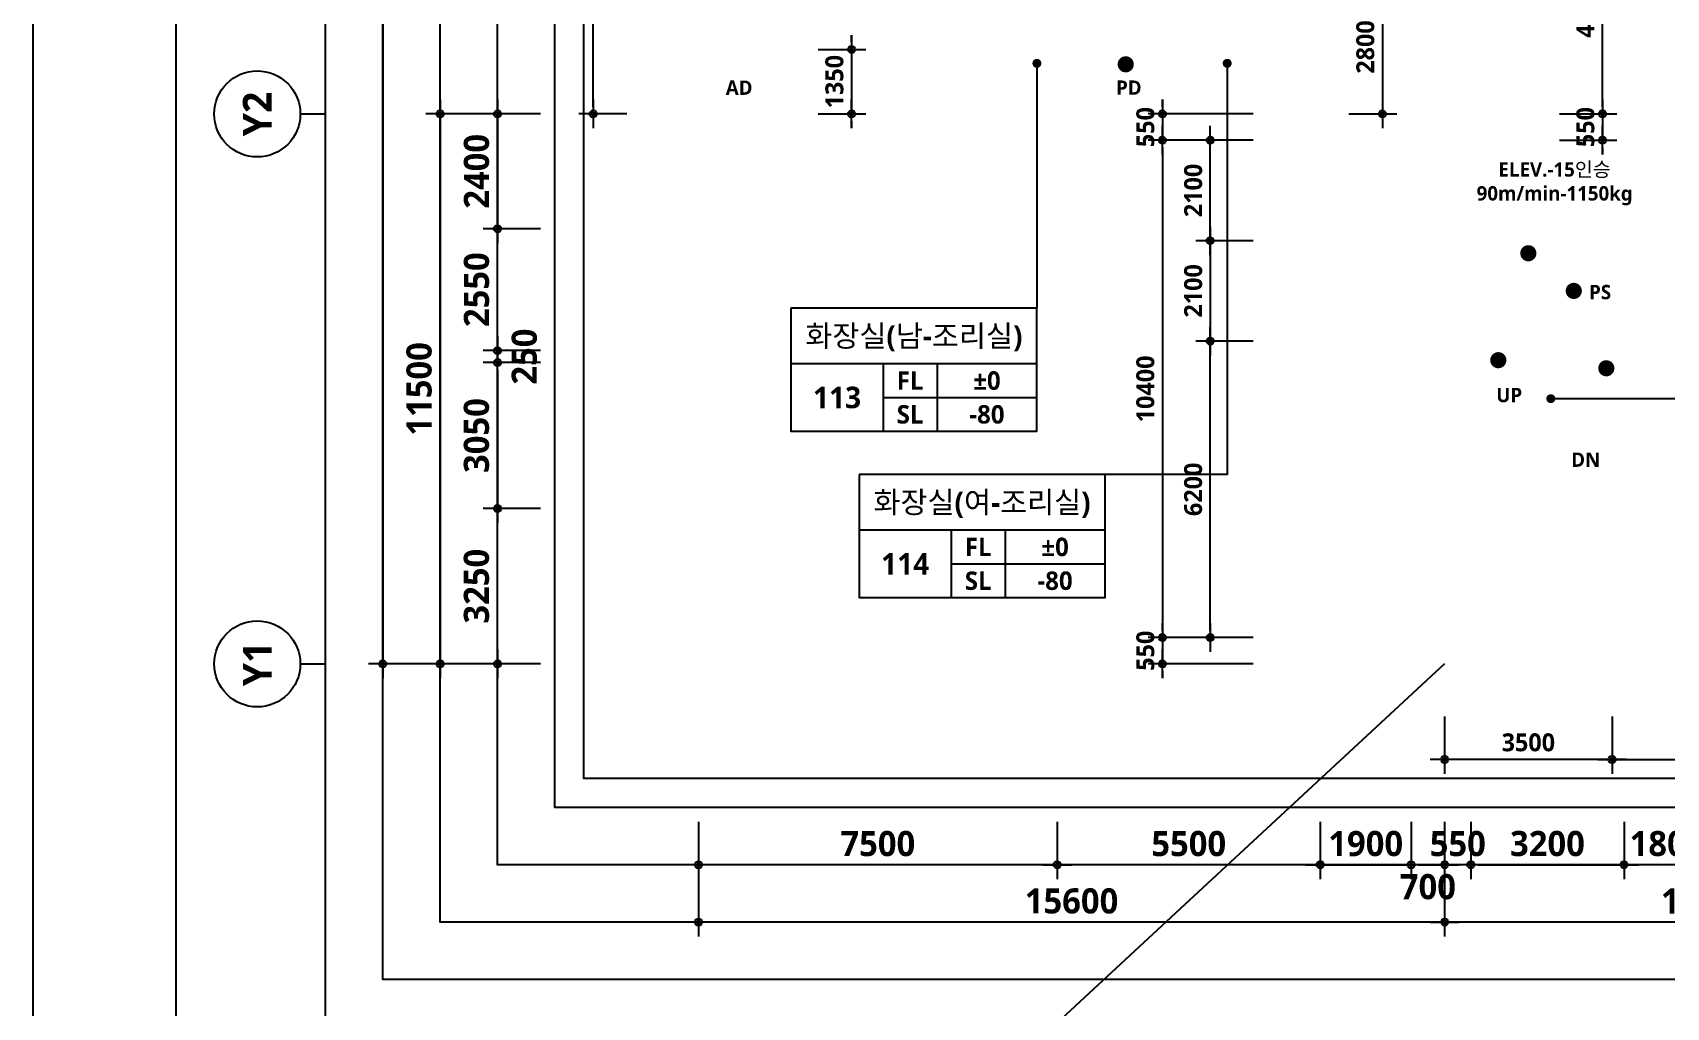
# Model space of a CAD drawing. Header units: millimetres. Extents: x -63924 to 190228206, y 0 to 456875599.
# Drawn here: x 0 to 34155, y 272168 to 292550 of the extents above; entities that cross this region are included whole.
import ezdxf
from ezdxf.enums import TextEntityAlignment as Align

# ---------------------------------------------------------------- set-up
doc = ezdxf.new("R2010")
doc.units = ezdxf.units.MM
doc.header["$LTSCALE"] = 150
doc.header["$MEASUREMENT"] = 0
doc.header["$PDSIZE"] = -10
doc.layers.get('0').update_dxf_attribs({"linetype": 'CONTINUOUS'})
doc.layers.get('Defpoints').update_dxf_attribs({"color": 153, "linetype": 'CONTINUOUS'})
for name, color, linetype in [('A-ANNO-DIM', 4, 'CONTINUOUS'), ('A-ANNO-GRA1', 7, 'CONTINUOUS'), ('A-ANNO-TEXT1', 7, 'CONTINUOUS'), ('A-ANNO-TEXT2', 3, 'CONTINUOUS'), ('A-FLOR-MARK-ARCH', 1, 'CONTINUOUS'), ('A-ST-AXIS-BUB', 7, 'CONTINUOUS'), ('A-ST-AXIS-DIM', 7, 'CONTINUOUS')]:
    doc.layers.add(name, color=color, linetype=linetype)
for name, color, linetype, plot in [('Defpoint', 161, 'CONTINUOUS', False), ('G(그리드1)', 185, 'CONTINUOUS', False), ('G(그리드2)', 235, 'CONTINUOUS', False)]:
    doc.layers.add(name, color=color, linetype=linetype, plot=plot)
doc.styles.add('2020음성 1차', font='')
doc.styles.add('SH_나눔', font='')
doc.styles.add('SH_대대리576', font='')
doc.styles.add('SH_진천_나눔', font='')
doc.styles.get('2020음성 1차').set_extended_font_data('NanumGothic', bold=True)
doc.styles.get('SH_나눔').set_extended_font_data('NanumGothic', bold=True)
doc.styles.get('SH_대대리576').set_extended_font_data('NanumGothic', bold=True)
doc.styles.get('SH_진천_나눔').set_extended_font_data('NanumGothic', bold=True)
doc.dimstyles.new('SHP 300', dxfattribs={"dimscale": 150, "dimtxt": 3.5, "dimasz": 1, "dimexe": 2, "dimexo": 2, "dimgap": 1, "dimtad": 1, "dimdec": 0, "dimzin": 0, "dimdsep": 46, "dimtxsty": 'SH_대대리576', "dimblk": 'DIMDOT', "dimcen": 0.09, "dimclrt": 3, "dimadec": 0, "dimazin": 1, "dimtfac": 1, "dimtdec": 0, "dimtix": 1, "dimtmove": 2, "dimatfit": 0, "dimldrblk": 'DIMDOT', "dimfxl": 1, "dimtolj": 1, "dimtzin": 0, "dimarcsym": 0})
doc.dimstyles.new('SHP300내부', dxfattribs={"dimscale": 150, "dimtxt": 2.5, "dimasz": 1, "dimexe": 2, "dimexo": 2, "dimgap": 1, "dimtad": 1, "dimdec": 0, "dimzin": 0, "dimdsep": 46, "dimtxsty": 'SH_대대리576', "dimblk": 'DIMDOT', "dimcen": 0.09, "dimclrd": 256, "dimclre": 256, "dimclrt": 3, "dimadec": 0, "dimazin": 1, "dimtfac": 1, "dimtdec": 0, "dimtix": 1, "dimtmove": 2, "dimatfit": 0, "dimldrblk": 'DIMDOT', "dimfxl": 1, "dimtolj": 1, "dimtzin": 0, "dimlwd": -1, "dimlwe": -1, "dimarcsym": 0})

# ---------------------------------------------------------------- blocks, each defined once
blk = doc.blocks.new('DIMDOT')
at = {"color": 0}
blk.add_line((-2, 0), (2, 0), dxfattribs=at)
for radius in [0.5, 0.25]:
    blk.add_circle((0, 0), radius, dxfattribs=at)
blk = doc.blocks.new('*D72')
at = {"layer": 'A-ST-AXIS-DIM', "color": 0, "lineweight": -2, "transparency": 16777216}
for p, q in [((10620, 290850), (8220, 290850)), ((8520, 290700), (8520, 279500)), ((10620, 279350), (8220, 279350))]:
    blk.add_line(p, q, dxfattribs=at)
at = {"layer": 'Defpoints', "color": 0, "transparency": 16777216}
for p in [(10920, 290850), (8520, 279350), (10920, 279350)]:
    blk.add_point(p, dxfattribs=at)
at = {"layer": 'A-ST-AXIS-DIM', "color": 0, "linetype": 'ByBlock', "lineweight": -2, "transparency": 16777216, "xscale": 150, "yscale": 150, "zscale": 150}
for p, rotation in [((8520, 290850), 90), ((8520, 279350), 270)]:
    blk.add_blockref('DIMDOT', p, dxfattribs=dict(at, rotation=rotation))
at = {"layer": 'A-ST-AXIS-DIM', "color": 3, "transparency": 16777216, "insert": (8081, 285100), "char_height": 525, "attachment_point": 5, "rotation": 90, "style": 'SH_대대리576'}
blk.add_mtext('\\A1;11500', dxfattribs=at)
blk = doc.blocks.new('*D73')
at = {"layer": 'A-ST-AXIS-DIM', "color": 0, "lineweight": -2, "transparency": 16777216}
for p, q in [((10620, 301850), (8220, 301850)), ((8520, 291000), (8520, 301700)), ((10620, 290850), (8220, 290850))]:
    blk.add_line(p, q, dxfattribs=at)
at = {"layer": 'Defpoints', "color": 0, "transparency": 16777216}
for p in [(8520, 301850), (10920, 301850), (10920, 290850)]:
    blk.add_point(p, dxfattribs=at)
at = {"layer": 'A-ST-AXIS-DIM', "color": 0, "linetype": 'ByBlock', "lineweight": -2, "transparency": 16777216, "xscale": 150, "yscale": 150, "zscale": 150}
for p, rotation in [((8520, 301850), 90), ((8520, 290850), 270)]:
    blk.add_blockref('DIMDOT', p, dxfattribs=dict(at, rotation=rotation))
at = {"layer": 'A-ST-AXIS-DIM', "color": 3, "transparency": 16777216, "insert": (8082, 296350), "char_height": 525, "attachment_point": 5, "rotation": 90, "style": 'SH_대대리576'}
blk.add_mtext('\\A1;11000', dxfattribs=at)
blk = doc.blocks.new('*D78')
at = {"layer": 'A-ST-AXIS-DIM', "color": 0, "lineweight": -2, "transparency": 16777216}
for p, q in [((10620, 364150), (7020, 364150)), ((7320, 364000), (7320, 279500)), ((10620, 279350), (7020, 279350))]:
    blk.add_line(p, q, dxfattribs=at)
at = {"layer": 'Defpoints', "color": 0, "transparency": 16777216}
for p in [(10920, 364150), (7320, 279350), (10920, 279350)]:
    blk.add_point(p, dxfattribs=at)
at = {"layer": 'A-ST-AXIS-DIM', "color": 0, "linetype": 'ByBlock', "lineweight": -2, "transparency": 16777216, "xscale": 150, "yscale": 150, "zscale": 150}
for p, rotation in [((7320, 364150), 90), ((7320, 279350), 270)]:
    blk.add_blockref('DIMDOT', p, dxfattribs=dict(at, rotation=rotation))
at = {"layer": 'A-ST-AXIS-DIM', "color": 3, "transparency": 16777216, "insert": (6880, 321750), "char_height": 525, "attachment_point": 5, "rotation": 90, "style": 'SH_대대리576'}
blk.add_mtext('\\A1;84800', dxfattribs=at)
blk = doc.blocks.new('A-ST-AXIS-BUB-1')
at = {"layer": 'A-ST-AXIS-BUB'}
blk.add_line((0, 350), (0, 0), dxfattribs=at)
blk.add_circle((0, 950), 600, dxfattribs=at)
blk = doc.blocks.new('*D774')
at = {"layer": 'A-ST-AXIS-DIM', "color": 0, "lineweight": -2, "transparency": 16777216}
for p, q in [((10620, 290850), (9420, 290850)), ((9720, 290700), (9720, 288600)), ((10620, 288450), (9420, 288450))]:
    blk.add_line(p, q, dxfattribs=at)
at = {"layer": 'Defpoints', "color": 0, "transparency": 16777216}
for p in [(10920, 290850), (9720, 288450), (10920, 288450)]:
    blk.add_point(p, dxfattribs=at)
at = {"layer": 'A-ST-AXIS-DIM', "color": 0, "linetype": 'ByBlock', "lineweight": -2, "transparency": 16777216, "xscale": 150, "yscale": 150, "zscale": 150}
for p, rotation in [((9720, 290850), 90), ((9720, 288450), 270)]:
    blk.add_blockref('DIMDOT', p, dxfattribs=dict(at, rotation=rotation))
at = {"layer": 'A-ST-AXIS-DIM', "color": 3, "transparency": 16777216, "insert": (9281, 289650), "char_height": 525, "attachment_point": 5, "rotation": 90, "style": 'SH_대대리576'}
blk.add_mtext('\\A1;2400', dxfattribs=at)
blk = doc.blocks.new('*D775')
at = {"layer": 'A-ST-AXIS-DIM', "color": 0, "lineweight": -2, "transparency": 16777216}
for p, q in [((10620, 299550), (9420, 299550)), ((9720, 291000), (9720, 299400)), ((10620, 290850), (9420, 290850))]:
    blk.add_line(p, q, dxfattribs=at)
at = {"layer": 'Defpoints', "color": 0, "transparency": 16777216}
for p in [(9720, 299550), (10920, 299550), (10920, 290850)]:
    blk.add_point(p, dxfattribs=at)
at = {"layer": 'A-ST-AXIS-DIM', "color": 0, "linetype": 'ByBlock', "lineweight": -2, "transparency": 16777216, "xscale": 150, "yscale": 150, "zscale": 150}
for p, rotation in [((9720, 299550), 90), ((9720, 290850), 270)]:
    blk.add_blockref('DIMDOT', p, dxfattribs=dict(at, rotation=rotation))
at = {"layer": 'A-ST-AXIS-DIM', "color": 3, "transparency": 16777216, "insert": (9280, 295200), "char_height": 525, "attachment_point": 5, "rotation": 90, "style": 'SH_대대리576'}
blk.add_mtext('\\A1;8700', dxfattribs=at)
blk = doc.blocks.new('*D777')
at = {"layer": 'A-ST-AXIS-DIM', "color": 0, "lineweight": -2, "transparency": 16777216}
for p, q in [((13920, 276050), (13920, 274850)), ((21420, 276050), (21420, 274850)), ((21270, 275150), (14070, 275150))]:
    blk.add_line(p, q, dxfattribs=at)
at = {"layer": 'Defpoints', "color": 0, "transparency": 16777216}
for p in [(13920, 276350), (21420, 276350), (13920, 275150)]:
    blk.add_point(p, dxfattribs=at)
at = {"layer": 'A-ST-AXIS-DIM', "color": 0, "linetype": 'ByBlock', "lineweight": -2, "transparency": 16777216, "xscale": 150, "yscale": 150, "zscale": 150, "rotation": 180}
blk.add_blockref('DIMDOT', (13920, 275150), dxfattribs=at)
at = {"layer": 'A-ST-AXIS-DIM', "color": 0, "linetype": 'ByBlock', "lineweight": -2, "transparency": 16777216, "xscale": 150, "yscale": 150, "zscale": 150}
blk.add_blockref('DIMDOT', (21420, 275150), dxfattribs=at)
at = {"layer": 'A-ST-AXIS-DIM', "color": 3, "transparency": 16777216, "insert": (17670, 275589), "char_height": 525, "attachment_point": 5, "style": 'SH_대대리576'}
blk.add_mtext('\\A1;7500', dxfattribs=at)
blk = doc.blocks.new('*D778')
at = {"layer": 'A-ST-AXIS-DIM', "color": 0, "lineweight": -2, "transparency": 16777216}
for p, q in [((26920, 276050), (26920, 274850)), ((28820, 276050), (28820, 274850)), ((26770, 275150), (26620, 275150)), ((26920, 275150), (28820, 275150)), ((28970, 275150), (29120, 275150))]:
    blk.add_line(p, q, dxfattribs=at)
at = {"layer": 'Defpoints', "color": 0, "transparency": 16777216}
for p in [(26920, 276350), (28820, 276350), (28820, 275150)]:
    blk.add_point(p, dxfattribs=at)
at = {"layer": 'A-ST-AXIS-DIM', "color": 0, "linetype": 'ByBlock', "lineweight": -2, "transparency": 16777216, "xscale": 150, "yscale": 150, "zscale": 150}
blk.add_blockref('DIMDOT', (26920, 275150), dxfattribs=at)
at = {"layer": 'A-ST-AXIS-DIM', "color": 0, "linetype": 'ByBlock', "lineweight": -2, "transparency": 16777216, "xscale": 150, "yscale": 150, "zscale": 150, "rotation": 180}
blk.add_blockref('DIMDOT', (28820, 275150), dxfattribs=at)
at = {"layer": 'A-ST-AXIS-DIM', "color": 3, "transparency": 16777216, "insert": (27870, 275590), "char_height": 525, "attachment_point": 5, "style": 'SH_대대리576'}
blk.add_mtext('\\A1;1900', dxfattribs=at)
blk = doc.blocks.new('*D779')
at = {"layer": 'A-ST-AXIS-DIM', "color": 0, "lineweight": -2, "transparency": 16777216}
for p, q in [((13920, 276050), (13920, 273650)), ((29520, 276050), (29520, 273650)), ((29370, 273950), (14070, 273950))]:
    blk.add_line(p, q, dxfattribs=at)
at = {"layer": 'Defpoints', "color": 0, "transparency": 16777216}
for p in [(13920, 276350), (29520, 276350), (13920, 273950)]:
    blk.add_point(p, dxfattribs=at)
at = {"layer": 'A-ST-AXIS-DIM', "color": 0, "linetype": 'ByBlock', "lineweight": -2, "transparency": 16777216, "xscale": 150, "yscale": 150, "zscale": 150, "rotation": 180}
blk.add_blockref('DIMDOT', (13920, 273950), dxfattribs=at)
at = {"layer": 'A-ST-AXIS-DIM', "color": 0, "linetype": 'ByBlock', "lineweight": -2, "transparency": 16777216, "xscale": 150, "yscale": 150, "zscale": 150}
blk.add_blockref('DIMDOT', (29520, 273950), dxfattribs=at)
at = {"layer": 'A-ST-AXIS-DIM', "color": 3, "transparency": 16777216, "insert": (21720, 274390), "char_height": 525, "attachment_point": 5, "style": 'SH_대대리576'}
blk.add_mtext('\\A1;15600', dxfattribs=at)
blk = doc.blocks.new('*D780')
at = {"layer": 'A-ST-AXIS-DIM', "color": 0, "lineweight": -2, "transparency": 16777216}
for p, q in [((29520, 276050), (29520, 273650)), ((40520, 276050), (40520, 273650)), ((40370, 273950), (29670, 273950))]:
    blk.add_line(p, q, dxfattribs=at)
at = {"layer": 'Defpoints', "color": 0, "transparency": 16777216}
for p in [(29520, 276350), (40520, 276350), (29520, 273950)]:
    blk.add_point(p, dxfattribs=at)
at = {"layer": 'A-ST-AXIS-DIM', "color": 0, "linetype": 'ByBlock', "lineweight": -2, "transparency": 16777216, "xscale": 150, "yscale": 150, "zscale": 150, "rotation": 180}
blk.add_blockref('DIMDOT', (29520, 273950), dxfattribs=at)
at = {"layer": 'A-ST-AXIS-DIM', "color": 0, "linetype": 'ByBlock', "lineweight": -2, "transparency": 16777216, "xscale": 150, "yscale": 150, "zscale": 150}
blk.add_blockref('DIMDOT', (40520, 273950), dxfattribs=at)
at = {"layer": 'A-ST-AXIS-DIM', "color": 3, "transparency": 16777216, "insert": (35020, 274388), "char_height": 525, "attachment_point": 5, "style": 'SH_대대리576'}
blk.add_mtext('\\A1;11000', dxfattribs=at)
blk = doc.blocks.new('*D784')
at = {"layer": 'A-ST-AXIS-DIM', "color": 0, "lineweight": -2, "transparency": 16777216}
for p, q in [((28820, 276050), (28820, 274850)), ((29520, 276050), (29520, 274850)), ((28970, 275150), (29370, 275150))]:
    blk.add_line(p, q, dxfattribs=at)
at = {"layer": 'Defpoints', "color": 0, "transparency": 16777216}
for p in [(28820, 276350), (29520, 276350), (29520, 275150)]:
    blk.add_point(p, dxfattribs=at)
at = {"layer": 'A-ST-AXIS-DIM', "color": 0, "linetype": 'ByBlock', "lineweight": -2, "transparency": 16777216, "xscale": 150, "yscale": 150, "zscale": 150, "rotation": 180}
blk.add_blockref('DIMDOT', (28820, 275150), dxfattribs=at)
at = {"layer": 'A-ST-AXIS-DIM', "color": 0, "linetype": 'ByBlock', "lineweight": -2, "transparency": 16777216, "xscale": 150, "yscale": 150, "zscale": 150}
blk.add_blockref('DIMDOT', (29520, 275150), dxfattribs=at)
at = {"layer": 'A-ST-AXIS-DIM', "color": 3, "transparency": 16777216, "insert": (29170, 274688), "char_height": 525, "attachment_point": 5, "style": 'SH_대대리576'}
blk.add_mtext('\\A1;700', dxfattribs=at)
blk = doc.blocks.new('*D788')
at = {"layer": 'A-ST-AXIS-DIM', "color": 0, "lineweight": -2, "transparency": 16777216}
for p, q in [((30070, 276050), (30070, 274850)), ((33270, 276050), (33270, 274850)), ((30220, 275150), (33120, 275150))]:
    blk.add_line(p, q, dxfattribs=at)
at = {"layer": 'Defpoints', "color": 0, "transparency": 16777216}
for p in [(30070, 276350), (33270, 276350), (33270, 275150)]:
    blk.add_point(p, dxfattribs=at)
at = {"layer": 'A-ST-AXIS-DIM', "color": 0, "linetype": 'ByBlock', "lineweight": -2, "transparency": 16777216, "xscale": 150, "yscale": 150, "zscale": 150, "rotation": 180}
blk.add_blockref('DIMDOT', (30070, 275150), dxfattribs=at)
at = {"layer": 'A-ST-AXIS-DIM', "color": 0, "linetype": 'ByBlock', "lineweight": -2, "transparency": 16777216, "xscale": 150, "yscale": 150, "zscale": 150}
blk.add_blockref('DIMDOT', (33270, 275150), dxfattribs=at)
at = {"layer": 'A-ST-AXIS-DIM', "color": 3, "transparency": 16777216, "insert": (31670, 275590), "char_height": 525, "attachment_point": 5, "style": 'SH_대대리576'}
blk.add_mtext('\\A1;3200', dxfattribs=at)
blk = doc.blocks.new('*D789')
at = {"layer": 'A-ST-AXIS-DIM', "color": 0, "lineweight": -2, "transparency": 16777216}
for p, q in [((33270, 276050), (33270, 274850)), ((35070, 276050), (35070, 274850)), ((33120, 275150), (32970, 275150)), ((35070, 275150), (33270, 275150)), ((35220, 275150), (35370, 275150))]:
    blk.add_line(p, q, dxfattribs=at)
at = {"layer": 'Defpoints', "color": 0, "transparency": 16777216}
for p in [(33270, 276350), (35070, 276350), (33270, 275150)]:
    blk.add_point(p, dxfattribs=at)
at = {"layer": 'A-ST-AXIS-DIM', "color": 0, "linetype": 'ByBlock', "lineweight": -2, "transparency": 16777216, "xscale": 150, "yscale": 150, "zscale": 150}
blk.add_blockref('DIMDOT', (33270, 275150), dxfattribs=at)
at = {"layer": 'A-ST-AXIS-DIM', "color": 0, "linetype": 'ByBlock', "lineweight": -2, "transparency": 16777216, "xscale": 150, "yscale": 150, "zscale": 150, "rotation": 180}
blk.add_blockref('DIMDOT', (35070, 275150), dxfattribs=at)
at = {"layer": 'A-ST-AXIS-DIM', "color": 3, "transparency": 16777216, "insert": (34170, 275590), "char_height": 525, "attachment_point": 5, "style": 'SH_대대리576'}
blk.add_mtext('\\A1;1800', dxfattribs=at)
blk = doc.blocks.new('*D790')
at = {"layer": 'A-ANNO-DIM', "transparency": 16777216}
for p, q in [((33020, 278250), (33020, 277050)), ((36770, 278250), (36770, 277050)), ((33170, 277350), (36620, 277350))]:
    blk.add_line(p, q, dxfattribs=at)
at = {"layer": 'Defpoints', "color": 0, "transparency": 16777216}
for p in [(33020, 278550), (36770, 278550), (36770, 277350)]:
    blk.add_point(p, dxfattribs=at)
at = {"layer": 'A-ANNO-DIM', "linetype": 'ByBlock', "transparency": 16777216, "xscale": 150, "yscale": 150, "zscale": 150, "rotation": 180}
blk.add_blockref('DIMDOT', (33020, 277350), dxfattribs=at)
at = {"layer": 'A-ANNO-DIM', "linetype": 'ByBlock', "transparency": 16777216, "xscale": 150, "yscale": 150, "zscale": 150}
blk.add_blockref('DIMDOT', (36770, 277350), dxfattribs=at)
at = {"layer": 'A-ANNO-DIM', "color": 3, "transparency": 16777216, "insert": (34895, 277707), "char_height": 375, "attachment_point": 5, "style": 'SH_대대리576'}
blk.add_mtext('\\A1;3750', dxfattribs=at)
blk = doc.blocks.new('*D794')
at = {"layer": 'A-ANNO-DIM', "transparency": 16777216}
for p, q in [((29520, 278250), (29520, 277050)), ((33020, 278250), (33020, 277050)), ((32870, 277350), (29670, 277350))]:
    blk.add_line(p, q, dxfattribs=at)
at = {"layer": 'Defpoints', "color": 0, "transparency": 16777216}
for p in [(29520, 278550), (33020, 278550), (29520, 277350)]:
    blk.add_point(p, dxfattribs=at)
at = {"layer": 'A-ANNO-DIM', "linetype": 'ByBlock', "transparency": 16777216, "xscale": 150, "yscale": 150, "zscale": 150, "rotation": 180}
blk.add_blockref('DIMDOT', (29520, 277350), dxfattribs=at)
at = {"layer": 'A-ANNO-DIM', "linetype": 'ByBlock', "transparency": 16777216, "xscale": 150, "yscale": 150, "zscale": 150}
blk.add_blockref('DIMDOT', (33020, 277350), dxfattribs=at)
at = {"layer": 'A-ANNO-DIM', "color": 3, "transparency": 16777216, "insert": (31270, 277707), "char_height": 375, "attachment_point": 5, "style": 'SH_대대리576'}
blk.add_mtext('\\A1;3500', dxfattribs=at)
blk = doc.blocks.new('*D1011')
at = {"layer": 'A-ANNO-DIM', "transparency": 16777216}
for p, q in [((12420, 296150), (11420, 296150)), ((11720, 291000), (11720, 296000)), ((12420, 290850), (11420, 290850))]:
    blk.add_line(p, q, dxfattribs=at)
at = {"layer": 'Defpoints', "color": 0, "transparency": 16777216}
for p in [(11720, 296150), (12720, 296150), (12720, 290850)]:
    blk.add_point(p, dxfattribs=at)
at = {"layer": 'A-ANNO-DIM', "linetype": 'ByBlock', "transparency": 16777216, "xscale": 150, "yscale": 150, "zscale": 150}
for p, rotation in [((11720, 296150), 89.99999999999994), ((11720, 290850), 269.9999999999999)]:
    blk.add_blockref('DIMDOT', p, dxfattribs=dict(at, rotation=rotation))
at = {"layer": 'A-ANNO-DIM', "color": 3, "transparency": 16777216, "insert": (11363, 293500), "char_height": 375, "attachment_point": 5, "rotation": 90, "style": 'SH_대대리576'}
blk.add_mtext('\\A1;5300', dxfattribs=at)
blk = doc.blocks.new('*D1019')
at = {"layer": 'A-ANNO-DIM', "transparency": 16777216}
for p, q in [((27520, 293650), (28520, 293650)), ((28220, 293500), (28220, 291000)), ((27520, 290850), (28520, 290850))]:
    blk.add_line(p, q, dxfattribs=at)
at = {"layer": 'Defpoints', "color": 0, "transparency": 16777216}
for p in [(27220, 293650), (27220, 290850), (28220, 290850)]:
    blk.add_point(p, dxfattribs=at)
at = {"layer": 'A-ANNO-DIM', "linetype": 'ByBlock', "transparency": 16777216, "xscale": 150, "yscale": 150, "zscale": 150}
for p, rotation in [((28220, 293650), 90), ((28220, 290850), 270)]:
    blk.add_blockref('DIMDOT', p, dxfattribs=dict(at, rotation=rotation))
at = {"layer": 'A-ANNO-DIM', "color": 3, "transparency": 16777216, "insert": (27863, 292250), "char_height": 375, "attachment_point": 5, "rotation": 90, "style": 'SH_대대리576'}
blk.add_mtext('\\A1;2800', dxfattribs=at)
blk = doc.blocks.new('*D1026')
at = {"layer": 'A-ST-AXIS-DIM', "color": 0, "lineweight": -2, "transparency": 16777216}
for p, q in [((21420, 276050), (21420, 274850)), ((26920, 276050), (26920, 274850)), ((26770, 275150), (21570, 275150))]:
    blk.add_line(p, q, dxfattribs=at)
at = {"layer": 'Defpoints', "color": 0, "transparency": 16777216}
for p in [(21420, 276350), (26920, 276350), (21420, 275150)]:
    blk.add_point(p, dxfattribs=at)
at = {"layer": 'A-ST-AXIS-DIM', "color": 0, "linetype": 'ByBlock', "lineweight": -2, "transparency": 16777216, "xscale": 150, "yscale": 150, "zscale": 150, "rotation": 180}
blk.add_blockref('DIMDOT', (21420, 275150), dxfattribs=at)
at = {"layer": 'A-ST-AXIS-DIM', "color": 0, "linetype": 'ByBlock', "lineweight": -2, "transparency": 16777216, "xscale": 150, "yscale": 150, "zscale": 150}
blk.add_blockref('DIMDOT', (26920, 275150), dxfattribs=at)
at = {"layer": 'A-ST-AXIS-DIM', "color": 3, "transparency": 16777216, "insert": (24170, 275589), "char_height": 525, "attachment_point": 5, "style": 'SH_대대리576'}
blk.add_mtext('\\A1;5500', dxfattribs=at)
blk = doc.blocks.new('*D1027')
at = {"layer": 'A-ST-AXIS-DIM', "color": 0, "lineweight": -2, "transparency": 16777216}
for p, q in [((29520, 276050), (29520, 274850)), ((30070, 276050), (30070, 274850)), ((29370, 275150), (29220, 275150)), ((30070, 275150), (29520, 275150)), ((30220, 275150), (30370, 275150))]:
    blk.add_line(p, q, dxfattribs=at)
at = {"layer": 'Defpoints', "color": 0, "transparency": 16777216}
for p in [(29520, 276350), (30070, 276350), (29520, 275150)]:
    blk.add_point(p, dxfattribs=at)
at = {"layer": 'A-ST-AXIS-DIM', "color": 0, "linetype": 'ByBlock', "lineweight": -2, "transparency": 16777216, "xscale": 150, "yscale": 150, "zscale": 150}
blk.add_blockref('DIMDOT', (29520, 275150), dxfattribs=at)
at = {"layer": 'A-ST-AXIS-DIM', "color": 0, "linetype": 'ByBlock', "lineweight": -2, "transparency": 16777216, "xscale": 150, "yscale": 150, "zscale": 150, "rotation": 180}
blk.add_blockref('DIMDOT', (30070, 275150), dxfattribs=at)
at = {"layer": 'A-ST-AXIS-DIM', "color": 3, "transparency": 16777216, "insert": (29795, 275589), "char_height": 525, "attachment_point": 5, "style": 'SH_대대리576'}
blk.add_mtext('\\A1;550', dxfattribs=at)
blk = doc.blocks.new('*D1102')
at = {"layer": 'A-ST-AXIS-DIM', "color": 0, "lineweight": -2, "transparency": 16777216}
for p, q in [((10620, 285900), (9420, 285900)), ((9720, 286050), (9720, 286200)), ((9720, 285650), (9720, 285900)), ((10620, 285650), (9420, 285650)), ((9720, 285500), (9720, 285350))]:
    blk.add_line(p, q, dxfattribs=at)
at = {"layer": 'Defpoints', "color": 0, "transparency": 16777216}
for p in [(9720, 285900), (10920, 285900), (10920, 285650)]:
    blk.add_point(p, dxfattribs=at)
at = {"layer": 'A-ST-AXIS-DIM', "color": 0, "linetype": 'ByBlock', "lineweight": -2, "transparency": 16777216, "xscale": 150, "yscale": 150, "zscale": 150}
for p, rotation in [((9720, 285900), 270), ((9720, 285650), 90)]:
    blk.add_blockref('DIMDOT', p, dxfattribs=dict(at, rotation=rotation))
at = {"layer": 'A-ST-AXIS-DIM', "color": 3, "transparency": 16777216, "insert": (10281, 285775), "char_height": 525, "attachment_point": 5, "rotation": 90, "style": 'SH_대대리576'}
blk.add_mtext('\\A1;250', dxfattribs=at)
blk = doc.blocks.new('*D1103')
at = {"layer": 'A-ST-AXIS-DIM', "color": 0, "lineweight": -2, "transparency": 16777216}
for p, q in [((10620, 285650), (9420, 285650)), ((9720, 285500), (9720, 282750)), ((10620, 282600), (9420, 282600))]:
    blk.add_line(p, q, dxfattribs=at)
at = {"layer": 'Defpoints', "color": 0, "transparency": 16777216}
for p in [(10920, 285650), (9720, 282600), (10920, 282600)]:
    blk.add_point(p, dxfattribs=at)
at = {"layer": 'A-ST-AXIS-DIM', "color": 0, "linetype": 'ByBlock', "lineweight": -2, "transparency": 16777216, "xscale": 150, "yscale": 150, "zscale": 150}
for p, rotation in [((9720, 285650), 90), ((9720, 282600), 270)]:
    blk.add_blockref('DIMDOT', p, dxfattribs=dict(at, rotation=rotation))
at = {"layer": 'A-ST-AXIS-DIM', "color": 3, "transparency": 16777216, "insert": (9280, 284125), "char_height": 525, "attachment_point": 5, "rotation": 90, "style": 'SH_대대리576'}
blk.add_mtext('\\A1;3050', dxfattribs=at)
blk = doc.blocks.new('*D1104')
at = {"layer": 'A-ST-AXIS-DIM', "color": 0, "lineweight": -2, "transparency": 16777216}
for p, q in [((10620, 282600), (9420, 282600)), ((9720, 279500), (9720, 282450)), ((10620, 279350), (9420, 279350))]:
    blk.add_line(p, q, dxfattribs=at)
at = {"layer": 'Defpoints', "color": 0, "transparency": 16777216}
for p in [(9720, 282600), (10920, 282600), (10920, 279350)]:
    blk.add_point(p, dxfattribs=at)
at = {"layer": 'A-ST-AXIS-DIM', "color": 0, "linetype": 'ByBlock', "lineweight": -2, "transparency": 16777216, "xscale": 150, "yscale": 150, "zscale": 150}
for p, rotation in [((9720, 282600), 90), ((9720, 279350), 270)]:
    blk.add_blockref('DIMDOT', p, dxfattribs=dict(at, rotation=rotation))
at = {"layer": 'A-ST-AXIS-DIM', "color": 3, "transparency": 16777216, "insert": (9280, 280975), "char_height": 525, "attachment_point": 5, "rotation": 90, "style": 'SH_대대리576'}
blk.add_mtext('\\A1;3250', dxfattribs=at)
blk = doc.blocks.new('*D1108')
at = {"layer": 'A-ANNO-DIM', "transparency": 16777216}
for p, q in [((25520, 288200), (24320, 288200)), ((24620, 288050), (24620, 286250)), ((25520, 286100), (24320, 286100))]:
    blk.add_line(p, q, dxfattribs=at)
at = {"layer": 'Defpoints', "color": 0, "transparency": 16777216}
for p in [(25820, 288200), (24620, 286100), (25820, 286100)]:
    blk.add_point(p, dxfattribs=at)
at = {"layer": 'A-ANNO-DIM', "linetype": 'ByBlock', "transparency": 16777216, "xscale": 150, "yscale": 150, "zscale": 150}
for p, rotation in [((24620, 288200), 90), ((24620, 286100), 270)]:
    blk.add_blockref('DIMDOT', p, dxfattribs=dict(at, rotation=rotation))
at = {"layer": 'A-ANNO-DIM', "color": 3, "transparency": 16777216, "insert": (24264, 287150), "char_height": 375, "attachment_point": 5, "rotation": 90, "style": 'SH_대대리576'}
blk.add_mtext('\\A1;2100', dxfattribs=at)
blk = doc.blocks.new('*D1109')
at = {"layer": 'A-ANNO-DIM', "transparency": 16777216}
for p, q in [((25520, 290300), (24320, 290300)), ((24620, 288350), (24620, 290150)), ((25520, 288200), (24320, 288200))]:
    blk.add_line(p, q, dxfattribs=at)
at = {"layer": 'Defpoints', "color": 0, "transparency": 16777216}
for p in [(24620, 290300), (25820, 290300), (25820, 288200)]:
    blk.add_point(p, dxfattribs=at)
at = {"layer": 'A-ANNO-DIM', "linetype": 'ByBlock', "transparency": 16777216, "xscale": 150, "yscale": 150, "zscale": 150}
for p, rotation in [((24620, 290300), 90), ((24620, 288200), 270)]:
    blk.add_blockref('DIMDOT', p, dxfattribs=dict(at, rotation=rotation))
at = {"layer": 'A-ANNO-DIM', "color": 3, "transparency": 16777216, "insert": (24264, 289250), "char_height": 375, "attachment_point": 5, "rotation": 90, "style": 'SH_대대리576'}
blk.add_mtext('\\A1;2100', dxfattribs=at)
blk = doc.blocks.new('*D1110')
at = {"layer": 'A-ANNO-DIM', "transparency": 16777216}
for p, q in [((25520, 286100), (24320, 286100)), ((24620, 280050), (24620, 285950)), ((25520, 279900), (24320, 279900))]:
    blk.add_line(p, q, dxfattribs=at)
at = {"layer": 'Defpoints', "color": 0, "transparency": 16777216}
for p in [(24620, 286100), (25820, 286100), (25820, 279900)]:
    blk.add_point(p, dxfattribs=at)
at = {"layer": 'A-ANNO-DIM', "linetype": 'ByBlock', "transparency": 16777216, "xscale": 150, "yscale": 150, "zscale": 150}
for p, rotation in [((24620, 286100), 89.99999999999997), ((24620, 279900), 269.9999999999999)]:
    blk.add_blockref('DIMDOT', p, dxfattribs=dict(at, rotation=rotation))
at = {"layer": 'A-ANNO-DIM', "color": 3, "transparency": 16777216, "insert": (24263, 283000), "char_height": 375, "attachment_point": 5, "rotation": 90, "style": 'SH_대대리576'}
blk.add_mtext('\\A1;6200', dxfattribs=at)
blk = doc.blocks.new('*D1111')
at = {"layer": 'A-ANNO-DIM', "transparency": 16777216}
for p, q in [((23620, 280050), (23620, 280200)), ((25520, 279900), (23320, 279900)), ((23620, 279900), (23620, 279350)), ((25520, 279350), (23320, 279350)), ((23620, 279200), (23620, 279050))]:
    blk.add_line(p, q, dxfattribs=at)
at = {"layer": 'Defpoints', "color": 0, "transparency": 16777216}
for p in [(25820, 279900), (23620, 279350), (25820, 279350)]:
    blk.add_point(p, dxfattribs=at)
at = {"layer": 'A-ANNO-DIM', "linetype": 'ByBlock', "transparency": 16777216, "xscale": 150, "yscale": 150, "zscale": 150}
for p, rotation in [((23620, 279900), 270), ((23620, 279350), 90)]:
    blk.add_blockref('DIMDOT', p, dxfattribs=dict(at, rotation=rotation))
at = {"layer": 'A-ANNO-DIM', "color": 3, "transparency": 16777216, "insert": (23264, 279625), "char_height": 375, "attachment_point": 5, "rotation": 90, "style": 'SH_대대리576'}
blk.add_mtext('\\A1;550', dxfattribs=at)
blk = doc.blocks.new('*D1112')
at = {"layer": 'A-ANNO-DIM', "transparency": 16777216}
for p, q in [((25520, 290300), (23320, 290300)), ((23620, 290150), (23620, 280050)), ((25520, 279900), (23320, 279900))]:
    blk.add_line(p, q, dxfattribs=at)
at = {"layer": 'Defpoints', "color": 0, "transparency": 16777216}
for p in [(25820, 290300), (23620, 279900), (25820, 279900)]:
    blk.add_point(p, dxfattribs=at)
at = {"layer": 'A-ANNO-DIM', "linetype": 'ByBlock', "transparency": 16777216, "xscale": 150, "yscale": 150, "zscale": 150}
for p, rotation in [((23620, 290300), 89.99999999999997), ((23620, 279900), 269.9999999999999)]:
    blk.add_blockref('DIMDOT', p, dxfattribs=dict(at, rotation=rotation))
at = {"layer": 'A-ANNO-DIM', "color": 3, "transparency": 16777216, "insert": (23264, 285100), "char_height": 375, "attachment_point": 5, "rotation": 90, "style": 'SH_대대리576'}
blk.add_mtext('\\A1;10400', dxfattribs=at)
blk = doc.blocks.new('*D1113')
at = {"layer": 'A-ANNO-DIM', "transparency": 16777216}
for p, q in [((23620, 291000), (23620, 291150)), ((25520, 290850), (23320, 290850)), ((23620, 290850), (23620, 290300)), ((25520, 290300), (23320, 290300)), ((23620, 290150), (23620, 290000))]:
    blk.add_line(p, q, dxfattribs=at)
at = {"layer": 'Defpoints', "color": 0, "transparency": 16777216}
for p in [(25820, 290850), (23620, 290300), (25820, 290300)]:
    blk.add_point(p, dxfattribs=at)
at = {"layer": 'A-ANNO-DIM', "linetype": 'ByBlock', "transparency": 16777216, "xscale": 150, "yscale": 150, "zscale": 150}
for p, rotation in [((23620, 290850), 270), ((23620, 290300), 90)]:
    blk.add_blockref('DIMDOT', p, dxfattribs=dict(at, rotation=rotation))
at = {"layer": 'A-ANNO-DIM', "color": 3, "transparency": 16777216, "insert": (23264, 290575), "char_height": 375, "attachment_point": 5, "rotation": 90, "style": 'SH_대대리576'}
blk.add_mtext('\\A1;550', dxfattribs=at)
blk = doc.blocks.new('*D1134')
at = {"layer": 'A-ANNO-DIM', "transparency": 16777216}
for p, q in [((17120, 292350), (17120, 292500)), ((16420, 292200), (17420, 292200)), ((17120, 292200), (17120, 290850)), ((16420, 290850), (17420, 290850)), ((17120, 290700), (17120, 290550))]:
    blk.add_line(p, q, dxfattribs=at)
at = {"layer": 'Defpoints', "color": 0, "transparency": 16777216}
for p in [(16120, 292200), (16120, 290850), (17120, 290850)]:
    blk.add_point(p, dxfattribs=at)
at = {"layer": 'A-ANNO-DIM', "linetype": 'ByBlock', "transparency": 16777216, "xscale": 150, "yscale": 150, "zscale": 150}
for p, rotation in [((17120, 292200), 270), ((17120, 290850), 90)]:
    blk.add_blockref('DIMDOT', p, dxfattribs=dict(at, rotation=rotation))
at = {"layer": 'A-ANNO-DIM', "color": 3, "transparency": 16777216, "insert": (16763, 291525), "char_height": 375, "attachment_point": 5, "rotation": 90, "style": 'SH_대대리576'}
blk.add_mtext('\\A1;1350', dxfattribs=at)
blk = doc.blocks.new('G$C9D92D8A7')
at = {"layer": 'A-ANNO-GRA1'}
for p, q in [((0, 11), (40, 11)), ((15, 11), (15, 0)), ((23.75, 11), (23.75, 0)), ((15, 5.5), (40, 5.5))]:
    blk.add_line(p, q, dxfattribs=at)
blk.add_lwpolyline([(0, 20), (0, 0), (40, 0), (40, 20)], close=True, dxfattribs=at)
at = {"style": '2020음성 1차'}
for tag, height, p in [('실명', 3.5, (20, 15.5)), ('마감레벨', 3, (31.875, 8.25)), ('실번호', 3.5, (7.5, 5.5)), ('구조레벨', 3, (31.875, 2.75))]:
    blk.add_attdef(tag, text='', height=height, dxfattribs=at).set_placement(p, align=Align.MIDDLE_CENTER)
at = {"layer": 'A-ANNO-TEXT1', "style": 'SH_나눔'}
for s, p in [('FL', (19.375, 8.25)), ('SL', (19.375, 2.75))]:
    blk.add_text(s, height=3, dxfattribs=at).set_placement(p, align=Align.MIDDLE)
blk = doc.blocks.new('*D1687')
at = {"layer": 'A-ST-AXIS-DIM', "color": 0, "lineweight": -2, "transparency": 16777216}
for p, q in [((10620, 288450), (9420, 288450)), ((9720, 286050), (9720, 288300)), ((10620, 285900), (9420, 285900))]:
    blk.add_line(p, q, dxfattribs=at)
at = {"layer": 'Defpoints', "color": 0, "transparency": 16777216}
for p in [(9720, 288450), (10920, 288450), (10920, 285900)]:
    blk.add_point(p, dxfattribs=at)
at = {"layer": 'A-ST-AXIS-DIM', "color": 0, "linetype": 'ByBlock', "lineweight": -2, "transparency": 16777216, "xscale": 150, "yscale": 150, "zscale": 150}
for p, rotation in [((9720, 288450), 90), ((9720, 285900), 270)]:
    blk.add_blockref('DIMDOT', p, dxfattribs=dict(at, rotation=rotation))
at = {"layer": 'A-ST-AXIS-DIM', "color": 3, "transparency": 16777216, "insert": (9281, 287175), "char_height": 525, "attachment_point": 5, "rotation": 90, "style": 'SH_대대리576'}
blk.add_mtext('\\A1;2550', dxfattribs=at)
blk = doc.blocks.new('*D1925')
at = {"layer": 'A-ANNO-DIM', "transparency": 16777216}
for p, q in [((31920, 295150), (33120, 295150)), ((32820, 291000), (32820, 295000)), ((31920, 290850), (33120, 290850))]:
    blk.add_line(p, q, dxfattribs=at)
at = {"layer": 'Defpoints', "color": 0, "transparency": 16777216}
for p in [(31620, 295150), (32820, 295150), (31620, 290850)]:
    blk.add_point(p, dxfattribs=at)
at = {"layer": 'A-ANNO-DIM', "linetype": 'ByBlock', "transparency": 16777216, "xscale": 150, "yscale": 150, "zscale": 150}
for p, rotation in [((32820, 295150), 90), ((32820, 290850), 270)]:
    blk.add_blockref('DIMDOT', p, dxfattribs=dict(at, rotation=rotation))
at = {"layer": 'A-ANNO-DIM', "color": 3, "transparency": 16777216, "insert": (32463, 293000), "char_height": 375, "attachment_point": 5, "rotation": 90, "style": '2020음성 1차'}
blk.add_mtext('\\A1;4300', dxfattribs=at)
blk = doc.blocks.new('*D1926')
at = {"layer": 'A-ANNO-DIM', "transparency": 16777216}
for p, q in [((32820, 291000), (32820, 291150)), ((31920, 290850), (33120, 290850)), ((32820, 290850), (32820, 290300)), ((31920, 290300), (33120, 290300)), ((32820, 290150), (32820, 290000))]:
    blk.add_line(p, q, dxfattribs=at)
at = {"layer": 'Defpoints', "color": 0, "transparency": 16777216}
for p in [(31620, 290850), (31620, 290300), (32820, 290300)]:
    blk.add_point(p, dxfattribs=at)
at = {"layer": 'A-ANNO-DIM', "linetype": 'ByBlock', "transparency": 16777216, "xscale": 150, "yscale": 150, "zscale": 150}
for p, rotation in [((32820, 290850), 270), ((32820, 290300), 90)]:
    blk.add_blockref('DIMDOT', p, dxfattribs=dict(at, rotation=rotation))
at = {"layer": 'A-ANNO-DIM', "color": 3, "transparency": 16777216, "insert": (32464, 290575), "char_height": 375, "attachment_point": 5, "rotation": 90, "style": '2020음성 1차'}
blk.add_mtext('\\A1;550', dxfattribs=at)

msp = doc.modelspace()

# ---------------------------------------------------------------- linework, layer by layer
at = {"const_width": 93.8}
for points in [[(20996.1, 291955.7, -1), (20996.1, 291861.9, -1)], [(24974.2, 291955.7, -1), (24974.2, 291861.9, -1)], [(31740, 284849.4, 1), (31740, 284943.1, 1)]]:
    msp.add_lwpolyline(points, format="xyb", close=True, dxfattribs=at)
for points in [[(20996.1, 291908.8), (20996.1, 286786)], [(24974.2, 291908.8), (24974.2, 283307.1), (22420, 283307.1)], [(31740, 284896.3), (38343.7, 284896.3)]]:
    msp.add_lwpolyline(points)
at = {"layer": 'A-FLOR-MARK-ARCH', "const_width": 168.8}
for points in [[(22768.3, 291887.9, 1), (22937.1, 291887.9, 1)], [(31185.6, 287937.1, 1), (31354.4, 287937.1, 1)], [(32135.6, 287150, 1), (32304.4, 287150, 1)], [(30557.3, 285700.7, 1), (30726, 285700.7, 1)], [(32816, 285531.9, 1), (32984.8, 285531.9, 1)]]:
    msp.add_lwpolyline(points, format="xyb", close=True, dxfattribs=at)
at = {"layer": 'Defpoint'}
msp.add_line((29520, 279350), (0, 252000), dxfattribs=at)
msp.add_line((29520, 279350), (0, 252000), dxfattribs=at)
for points in [[(0, 252000), (89100, 252000), (89100, 378000), (0, 378000)], [(3000, 375000), (86100, 375000), (86100, 268500), (3000, 268500)]]:
    msp.add_lwpolyline(points, close=True, dxfattribs=at)
at = {"layer": 'G(그리드1)'}
for points in [[(6120, 371950), (84920, 371950), (84920, 270550), (6120, 270550)], [(7320, 370750), (83720, 370750), (83720, 272750), (7320, 272750)], [(8520, 369550), (82520, 369550), (82520, 273950), (8520, 273950)], [(9720, 368350), (81320, 368350), (81320, 275150), (9720, 275150)], [(10920, 367150), (80120, 367150), (80120, 276350), (10920, 276350)]]:
    msp.add_lwpolyline(points, close=True, dxfattribs=at)
at = {"layer": 'G(그리드2)'}
msp.add_lwpolyline([(11520, 366550), (79520, 366550), (79520, 276950), (11520, 276950)], close=True, dxfattribs=at)

# ---------------------------------------------------------------- block references
at = {"layer": 'A-ANNO-TEXT1'}
ref = msp.add_blockref('G$C9D92D8A7', (15853.2, 284214.6), dxfattribs=dict(at, xscale=128.5714285714286, yscale=128.5714285714286, zscale=128.5714285714286))
ref.add_attrib('실명', '화장실(남-조리실)', dxfattribs={"layer": 'A-ANNO-TEXT2', "height": 450, "style": '2020음성 1차'}).set_placement((18424.6, 286207.4, 191285.7), align=Align.MIDDLE_CENTER)
ref.add_attrib('실번호', '113', dxfattribs={"layer": 'A-ANNO-TEXT2', "height": 450, "style": '2020음성 1차'}).set_placement((16817.5, 284921.7, 191285.7), align=Align.MIDDLE_CENTER)
ref.add_attrib('마감레벨', '%%p0', dxfattribs={"height": 385.71, "style": '2020음성 1차'}).set_placement((19951.4, 285275.3, 191285.7), align=Align.MIDDLE_CENTER)
ref.add_attrib('구조레벨', '-80', dxfattribs={"height": 385.71, "style": '2020음성 1차'}).set_placement((19951.4, 284568.2, 191285.7), align=Align.MIDDLE_CENTER)
ref = msp.add_blockref('G$C9D92D8A7', (17277.1, 280735.7), dxfattribs=dict(at, xscale=128.5714285714286, yscale=128.5714285714286, zscale=128.5714285714286))
ref.add_attrib('실명', '화장실(여-조리실)', dxfattribs={"layer": 'A-ANNO-TEXT2', "height": 450, "style": '2020음성 1차'}).set_placement((19848.6, 282728.6, 191285.7), align=Align.MIDDLE_CENTER)
ref.add_attrib('실번호', '114', dxfattribs={"layer": 'A-ANNO-TEXT2', "height": 450, "style": '2020음성 1차'}).set_placement((18241.4, 281442.9, 191285.7), align=Align.MIDDLE_CENTER)
ref.add_attrib('마감레벨', '%%p0', dxfattribs={"height": 385.71, "style": '2020음성 1차'}).set_placement((21375.4, 281796.4, 191285.7), align=Align.MIDDLE_CENTER)
ref.add_attrib('구조레벨', '-80', dxfattribs={"height": 385.71, "style": '2020음성 1차'}).set_placement((21375.4, 281089.3, 191285.7), align=Align.MIDDLE_CENTER)
at = {"layer": 'A-ST-AXIS-BUB', "xscale": 1.5, "yscale": 1.5, "zscale": 1.5, "rotation": 90}
for p in [(6120, 290850), (6120, 279350)]:
    msp.add_blockref('A-ST-AXIS-BUB-1', p, dxfattribs=at)

# ---------------------------------------------------------------- texts
at = {"layer": 'A-ANNO-TEXT1', "style": 'SH_진천_나눔'}
for s, p in [('AD', (14770, 291400)), ('PD', (22917.5, 291400)), ('PS', (32770, 287125)), ('UP', (30870, 284970)), ('DN', (32470, 283620))]:
    msp.add_text(s, height=300, dxfattribs=at).set_placement(p, align=Align.MIDDLE)
at = {"layer": 'A-ANNO-TEXT1', "style": 'SH_대대리576'}
for s, p in [('Y2', (4695, 290850)), ('Y1', (4695, 279350))]:
    msp.add_text(s, height=600, rotation=90, dxfattribs=at).set_placement(p, align=Align.MIDDLE_CENTER)
at = {"layer": 'A-ANNO-TEXT1', "style": 'SH_진천_나눔'}
for s, p in [('ELEV.-15인승', (31820, 289690)), ('90m/min-1150kg', (31820, 289190))]:
    msp.add_text(s, height=300, dxfattribs=at).set_placement(p, align=Align.MIDDLE_CENTER)

# ---------------------------------------------------------------- dimensions: what is measured, and where the dimension line sits
at = {"layer": 'A-ANNO-DIM'}
for base, p1, p2, angle, picture, middle in [((11720, 296150), (12720, 290850), (12720, 296150), 270, '*D1011', (11363.1, 293500)), ((28220, 290850), (27220, 293650), (27220, 290850), 90, '*D1019', (27863.1, 292250)), ((17120, 290850), (16120, 292200), (16120, 290850), 90, '*D1134', (16763.1, 291525)), ((23620, 290300), (25820, 290850), (25820, 290300), 90, '*D1113', (23263.9, 290575)), ((23620, 279900), (25820, 290300), (25820, 279900), 270, '*D1112', (23264.4, 285100)), ((24620, 290300), (25820, 288200), (25820, 290300), 270, '*D1109', (24263.9, 289250)), ((24620, 286100), (25820, 288200), (25820, 286100), 90, '*D1108', (24263.9, 287150)), ((24620, 286100), (25820, 279900), (25820, 286100), 270, '*D1110', (24263.1, 283000)), ((23620, 279350), (25820, 279900), (25820, 279350), 90, '*D1111', (23263.9, 279625))]:
    dim = msp.add_linear_dim(base=base, p1=p1, p2=p2, angle=angle, dimstyle='SHP300내부', dxfattribs=at)
    dim.commit()
    dim.dimension.update_dxf_attribs({"geometry": picture, "text_midpoint": middle})
for base, p1, p2, angle, override, picture, middle in [((32820, 295150), (31620, 290850), (31620, 295150), 90, {"dimtxsty": '2020음성 1차', "dimldrblk": 'DIMDOT'}, '*D1925', (32463.1, 293000)), ((32820, 290300), (31620, 290850), (31620, 290300), 270, {"dimtxsty": '2020음성 1차', "dimldrblk": 'DIMDOT'}, '*D1926', (32463.9, 290575)), ((29520, 277350), (33020, 278550), (29520, 278550), 180, {"dimtxsty": 'SH_대대리576', "dimldrblk": 'DIMDOT'}, '*D794', (31270, 277706.9))]:
    dim = msp.add_linear_dim(base=base, p1=p1, p2=p2, angle=angle, dimstyle='SHP300내부', override=override, dxfattribs=at)
    dim.commit()
    dim.dimension.update_dxf_attribs({"geometry": picture, "text_midpoint": middle})
dim = msp.add_linear_dim(base=(36770, 277350), p1=(33020, 278550), p2=(36770, 278550), dimstyle='SHP300내부', override={"dimtxsty": 'SH_대대리576', "dimldrblk": 'DIMDOT'}, dxfattribs=at)
dim.commit()
dim.dimension.update_dxf_attribs({"geometry": '*D790', "text_midpoint": (34895, 277706.9)})
at = {"layer": 'A-ST-AXIS-DIM'}
for base, p1, p2, angle, picture, middle in [((7320, 279350), (10920, 364150), (10920, 279350), 90, '*D78', (6880.3, 321750)), ((8520, 301850), (10920, 290850), (10920, 301850), 270, '*D73', (8082.1, 296350)), ((9720, 299550), (10920, 290850), (10920, 299550), 270, '*D775', (9280.3, 295200)), ((8520, 279350), (10920, 290850), (10920, 279350), 90, '*D72', (8081.4, 285100)), ((9720, 288450), (10920, 290850), (10920, 288450), 90, '*D774', (9281.4, 289650)), ((9720, 288450), (10920, 285900), (10920, 288450), 270, '*D1687', (9280.7, 287175)), ((9720, 282600), (10920, 285650), (10920, 282600), 90, '*D1103', (9280.3, 284125)), ((9720, 282600), (10920, 279350), (10920, 282600), 270, '*D1104', (9280.3, 280975)), ((28820, 275150), (26920, 276350), (28820, 276350), 180, '*D778', (27870, 275589.7)), ((33270, 275150), (30070, 276350), (33270, 276350), 180, '*D788', (31670, 275589.7))]:
    dim = msp.add_linear_dim(base=base, p1=p1, p2=p2, angle=angle, dimstyle='SHP 300', override={"dimtxsty": 'SH_대대리576', "dimldrblk": 'DIMDOT'}, dxfattribs=at)
    dim.commit()
    dim.dimension.update_dxf_attribs({"geometry": picture, "text_midpoint": middle})
for base, p1, p2, angle, picture, middle in [((9720, 285900), (10920, 285650), (10920, 285900), 270, '*D1102', (10280.7, 285775)), ((29520, 275150), (28820, 276350), (29520, 276350), 180, '*D784', (29170, 274687.9))]:
    dim = msp.add_linear_dim(base=base, p1=p1, p2=p2, angle=angle, dimstyle='SHP 300', override={"dimtxsty": 'SH_대대리576', "dimldrblk": 'DIMDOT'}, dxfattribs=at)
    dim.commit()
    dim.dimension.update_dxf_attribs({"geometry": picture, "text_midpoint": middle, "dimtype": 160})
dim = msp.add_linear_dim(base=(13920, 275150), p1=(21420, 276350), p2=(13920, 276350), dimstyle='SHP 300', dxfattribs=at)
dim.commit()
dim.dimension.update_dxf_attribs({"geometry": '*D777', "text_midpoint": (17670, 275588.6)})
for base, p1, p2, picture, middle in [((13920, 273950), (29520, 276350), (13920, 276350), '*D779', (21720, 274389.7)), ((21420, 275150), (26920, 276350), (21420, 276350), '*D1026', (24170, 275588.6)), ((29520, 275150), (30070, 276350), (29520, 276350), '*D1027', (29795, 275588.6)), ((29520, 273950), (40520, 276350), (29520, 276350), '*D780', (35020, 274387.9)), ((33270, 275150), (35070, 276350), (33270, 276350), '*D789', (34170, 275589.7))]:
    dim = msp.add_linear_dim(base=base, p1=p1, p2=p2, dimstyle='SHP 300', override={"dimtxsty": 'SH_대대리576', "dimldrblk": 'DIMDOT'}, dxfattribs=at)
    dim.commit()
    dim.dimension.update_dxf_attribs({"geometry": picture, "text_midpoint": middle})

doc.saveas('drawing.dxf')
